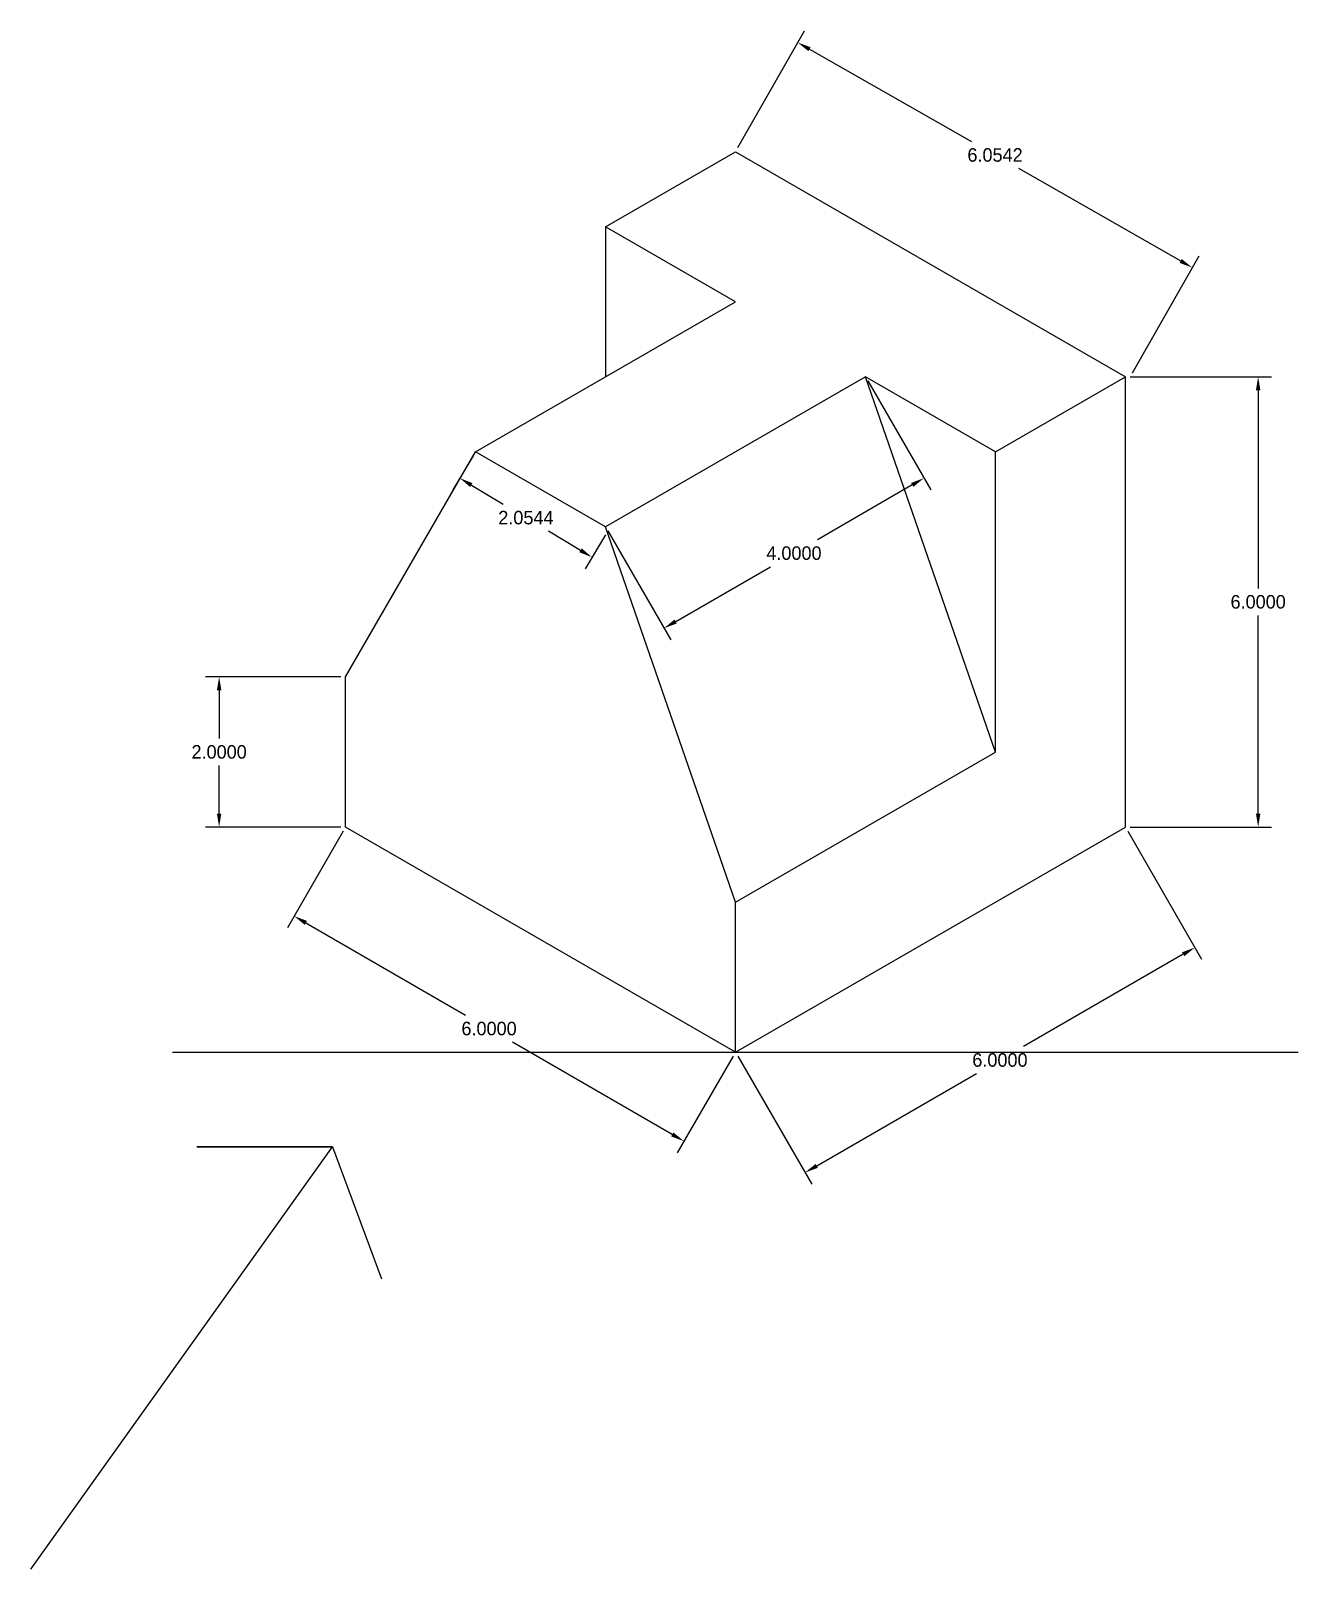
# Model space of a CAD drawing. Header units: feet. Extents: x 51.3 to 68.2, y 5.5 to 26.
import ezdxf

# ---------------------------------------------------------------- set-up
doc = ezdxf.new("R2010")
doc.units = ezdxf.units.FT
doc.header["$MEASUREMENT"] = 0
doc.dimstyles.get("Standard").update_dxf_attribs({"dimtxt": 0.18, "dimasz": 0.18, "dimexe": 0.18, "dimexo": 0.0625, "dimgap": 0.09, "dimtad": 0, "dimtih": 1, "dimtoh": 1, "dimdec": 4, "dimzin": 0, "dimdsep": 46, "dimtxsty": 'Standard', "dimcen": 0.09, "dimadec": 0, "dimazin": 0, "dimtfac": 1, "dimtdec": 4, "dimtofl": 0, "dimtmove": 0, "dimatfit": 3, "dimfxl": 1, "dimtolj": 1, "dimtzin": 0, "dimarcsym": 0})

# ---------------------------------------------------------------- blocks, each defined once
blk = doc.blocks.new('*D2')
at = {"color": 0, "lineweight": -2}
for p, q in [((62.463, 21.354), (63.302, 19.902)), ((63.056, 19.968), (61.792, 19.238)), ((58.999, 19.354), (59.838, 17.902)), ((59.904, 18.148), (61.168, 18.878))]:
    blk.add_line(p, q, dxfattribs=at)
at = {"color": 0}
for points in [[(63.041, 19.994), (63.071, 19.942), (63.212, 20.058)], [(59.889, 18.174), (59.919, 18.122), (59.748, 18.058)]]:
    blk.add_solid(points, dxfattribs=at)
at = {"layer": 'Defpoints', "color": 0}
for p in [(62.432, 21.409), (58.968, 19.409), (59.748, 18.058)]:
    blk.add_point(p, dxfattribs=at)
at = {"color": 0, "insert": (61.48, 19.058), "char_height": 0.18, "attachment_point": 5}
blk.add_mtext('\\A1;4.0000', dxfattribs=at)
blk = doc.blocks.new('*D3')
at = {"color": 0, "lineweight": -2}
for p, q in [((57.204, 20.355), (56.934, 19.904)), ((57.181, 19.966), (57.607, 19.711)), ((58.635, 19.096), (58.209, 19.351)), ((58.967, 19.301), (58.698, 18.85))]:
    blk.add_line(p, q, dxfattribs=at)
at = {"color": 0}
for points in [[(57.196, 19.992), (57.166, 19.94), (57.027, 20.058)], [(58.651, 19.122), (58.62, 19.071), (58.79, 19.004)]]:
    blk.add_solid(points, dxfattribs=at)
at = {"layer": 'Defpoints', "color": 0}
for p in [(57.236, 20.409), (58.999, 19.354), (58.79, 19.004)]:
    blk.add_point(p, dxfattribs=at)
at = {"color": 0, "insert": (57.908, 19.531), "char_height": 0.18, "attachment_point": 5}
blk.add_mtext('\\A1;2.0544', dxfattribs=at)
blk = doc.blocks.new('*D4')
at = {"color": 0, "lineweight": -2}
for p, q in [((65.959, 21.409), (67.846, 21.409)), ((67.666, 21.229), (67.666, 18.589)), ((67.666, 15.589), (67.666, 18.229)), ((65.959, 15.409), (67.846, 15.409))]:
    blk.add_line(p, q, dxfattribs=at)
at = {"color": 0}
for points in [[(67.636, 21.229), (67.696, 21.229), (67.666, 21.409)], [(67.636, 15.589), (67.696, 15.589), (67.666, 15.409)]]:
    blk.add_solid(points, dxfattribs=at)
at = {"layer": 'Defpoints', "color": 0}
for p in [(65.896, 21.409), (65.896, 15.409), (67.666, 15.409)]:
    blk.add_point(p, dxfattribs=at)
at = {"color": 0, "insert": (67.666, 18.409), "char_height": 0.18, "attachment_point": 5}
blk.add_mtext('\\A1;6.0000', dxfattribs=at)
blk = doc.blocks.new('*D5')
at = {"color": 0, "lineweight": -2}
for p, q in [((60.731, 24.463), (61.619, 26.02)), ((61.687, 25.775), (63.844, 24.544)), ((66.633, 22.953), (64.475, 24.184)), ((65.99, 21.463), (66.878, 23.02))]:
    blk.add_line(p, q, dxfattribs=at)
at = {"color": 0}
for points in [[(61.702, 25.801), (61.672, 25.749), (61.53, 25.864)], [(66.647, 22.979), (66.618, 22.927), (66.789, 22.864)]]:
    blk.add_solid(points, dxfattribs=at)
at = {"layer": 'Defpoints', "color": 0}
for p in [(60.7, 24.409), (66.789, 22.864), (65.959, 21.409)]:
    blk.add_point(p, dxfattribs=at)
at = {"color": 0, "insert": (64.16, 24.364), "char_height": 0.18, "attachment_point": 5}
blk.add_mtext('\\A1;6.0542', dxfattribs=at)
blk = doc.blocks.new('*D6')
at = {"color": 0, "lineweight": -2}
for p, q in [((55.441, 17.409), (53.64, 17.409)), ((53.82, 17.229), (53.82, 16.589)), ((53.82, 15.589), (53.82, 16.229)), ((55.441, 15.409), (53.64, 15.409))]:
    blk.add_line(p, q, dxfattribs=at)
at = {"color": 0}
for points in [[(53.79, 17.229), (53.85, 17.229), (53.82, 17.409)], [(53.79, 15.589), (53.85, 15.589), (53.82, 15.409)]]:
    blk.add_solid(points, dxfattribs=at)
at = {"layer": 'Defpoints', "color": 0}
for p in [(53.82, 17.409), (55.504, 17.409), (55.504, 15.409)]:
    blk.add_point(p, dxfattribs=at)
at = {"color": 0, "insert": (53.82, 16.409), "char_height": 0.18, "attachment_point": 5}
blk.add_mtext('\\A1;2.0000', dxfattribs=at)
blk = doc.blocks.new('*D7')
at = {"color": 0, "lineweight": -2}
for p, q in [((55.473, 15.354), (54.729, 14.066)), ((54.975, 14.132), (57.105, 12.902)), ((59.859, 11.312), (57.729, 12.542)), ((60.669, 12.354), (59.925, 11.066))]:
    blk.add_line(p, q, dxfattribs=at)
at = {"color": 0}
for points in [[(54.99, 14.158), (54.96, 14.106), (54.819, 14.222)], [(59.874, 11.338), (59.844, 11.286), (60.015, 11.222)]]:
    blk.add_solid(points, dxfattribs=at)
at = {"layer": 'Defpoints', "color": 0}
for p in [(55.504, 15.409), (60.7, 12.409), (60.015, 11.222)]:
    blk.add_point(p, dxfattribs=at)
at = {"color": 0, "insert": (57.417, 12.722), "char_height": 0.18, "attachment_point": 5}
blk.add_mtext('\\A1;6.0000', dxfattribs=at)
blk = doc.blocks.new('*D8')
at = {"color": 0, "lineweight": -2}
for p, q in [((65.928, 15.354), (66.913, 13.648)), ((66.667, 13.713), (64.537, 12.483)), ((60.731, 12.354), (61.717, 10.648)), ((61.783, 10.893), (63.913, 12.123))]:
    blk.add_line(p, q, dxfattribs=at)
at = {"color": 0}
for points in [[(66.652, 13.739), (66.682, 13.687), (66.823, 13.803)], [(61.768, 10.919), (61.798, 10.867), (61.627, 10.803)]]:
    blk.add_solid(points, dxfattribs=at)
at = {"layer": 'Defpoints', "color": 0}
for p in [(65.896, 15.409), (66.823, 13.803), (60.7, 12.409)]:
    blk.add_point(p, dxfattribs=at)
at = {"color": 0, "insert": (64.225, 12.303), "char_height": 0.18, "attachment_point": 5}
blk.add_mtext('\\A1;6.0000', dxfattribs=at)

msp = doc.modelspace()

# ---------------------------------------------------------------- linework, layer by layer
for p, q in [((58.96805, 23.40857), (60.70011, 24.40857)), ((60.70011, 24.40857), (65.89626, 21.40857)), ((60.70011, 22.40857), (58.96805, 23.40857)), ((58.96805, 23.40857), (58.96805, 21.40857)), ((57.236, 20.40857), (60.70011, 22.40857)), ((62.43216, 21.40857), (58.96805, 19.40857)), ((64.16421, 20.40857), (62.43216, 21.40857)), ((64.16421, 16.40857), (62.43216, 21.40857)), ((64.16421, 20.40857), (65.89626, 21.40857)), ((65.89626, 15.40857), (65.89626, 21.40857)), ((55.50395, 17.40857), (57.236, 20.40857)), ((58.96805, 19.40857), (57.236, 20.40857)), ((64.16421, 16.40857), (64.16421, 20.40857)), ((60.70011, 14.40857), (58.96805, 19.40857)), ((55.50395, 15.40857), (55.50395, 17.40857)), ((60.70011, 14.40857), (64.16421, 16.40857)), ((57.236, 14.40857), (55.50395, 15.40857)), ((60.70011, 12.40857), (65.89626, 15.40857)), ((58.96805, 13.40857), (57.236, 14.40857)), ((60.70011, 12.40857), (60.70011, 14.40857)), ((60.70011, 12.40857), (58.96805, 13.40857)), ((53.20011, 12.40857), (68.20011, 12.40857)), ((51.30988, 5.51769), (55.33177, 11.14789)), ((55.33177, 11.14789), (53.52192, 11.14789)), ((53.52192, 11.14789), (55.33177, 11.14789)), ((55.33177, 11.14789), (55.98532, 9.38845))]:
    msp.add_line(p, q)

# ---------------------------------------------------------------- dimensions: what is measured, and where the dimension line sits
for p1, p2, distance, picture, middle in [((60.70011, 24.40857), (65.95876, 21.40857), 1.6754, '*D5', (64.15963, 24.36381)), ((62.43216, 21.40857), (58.96805, 19.40857), 1.55948, '*D2', (61.47985, 19.05801)), ((57.236, 20.40857), (58.9993, 19.35444), -0.40815, '*D3', (57.90823, 19.53118)), ((55.50395, 15.40857), (55.50395, 17.40857), 1.68348, '*D6', (53.82047, 16.40857)), ((55.50395, 15.40857), (60.70011, 12.40857), -1.36982, '*D7', (57.41712, 12.72227)), ((60.70011, 12.40857), (65.89626, 15.40857), -1.85346, '*D8', (64.22491, 12.30342))]:
    dim = msp.add_aligned_dim(p1=p1, p2=p2, distance=distance, dimstyle='Standard')
    dim.commit()
    dim.dimension.update_dxf_attribs({"geometry": picture, "text_midpoint": middle})
dim = msp.add_linear_dim(base=(67.66632, 15.40857), p1=(65.89626, 21.40857), p2=(65.89626, 15.40857), angle=90, dimstyle='Standard')
dim.commit()
dim.dimension.update_dxf_attribs({"geometry": '*D4', "text_midpoint": (67.66632, 18.40857)})

doc.saveas('drawing.dxf')
